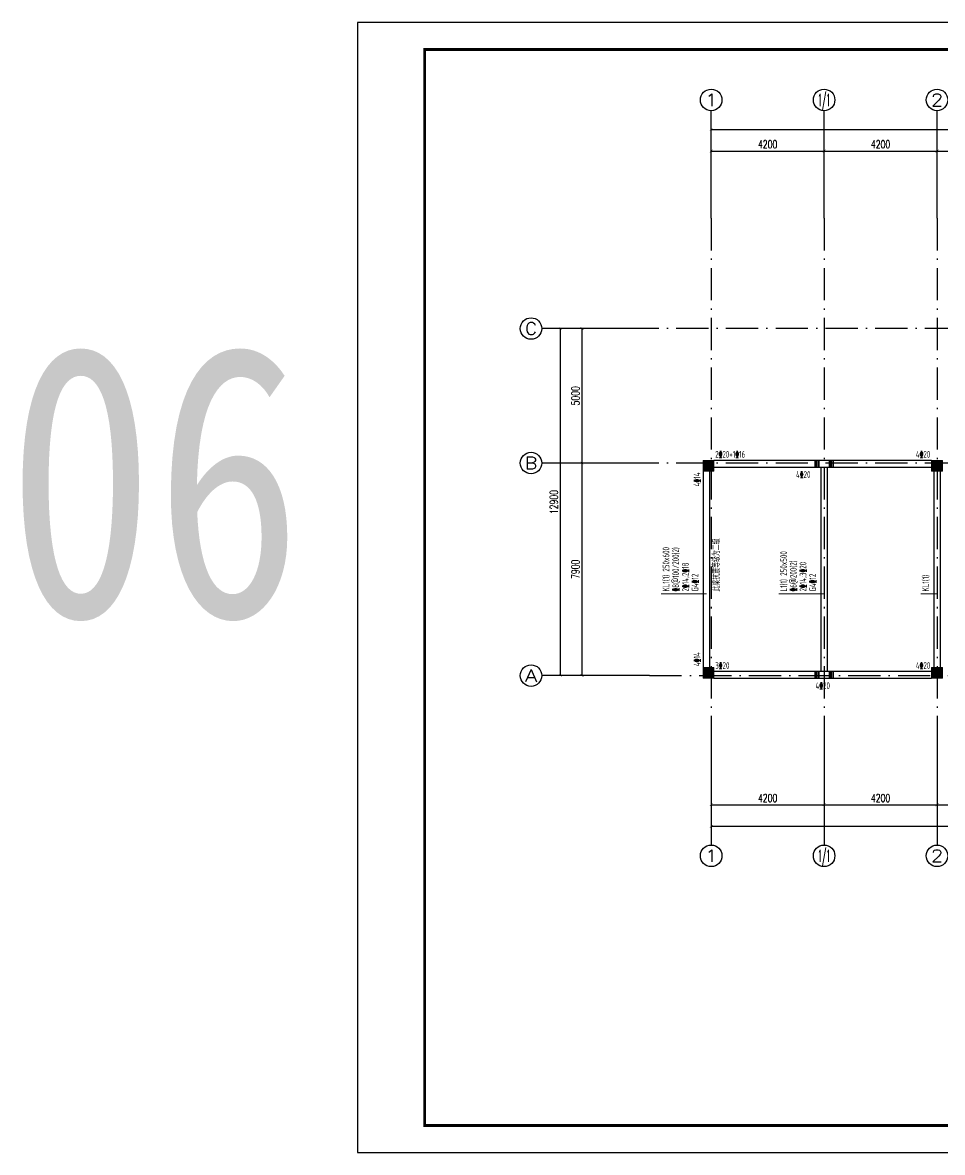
# Model space of a CAD drawing. Extents: x 169490 to 7584583, y -2399407 to 1374371.
# Drawn here: x 2834038 to 2868247, y 813191 to 855191 of the extents above; entities that cross this region are included whole.
import ezdxf
from ezdxf.enums import TextEntityAlignment as Align

# ---------------------------------------------------------------- set-up
doc = ezdxf.new("R2010")
doc.units = 0
doc.header["$LTSCALE"] = 100
doc.linetypes.add('D3轴线点划线', pattern=[18.5, 12, -3, 0.5, -3])
doc.layers.get('0').update_dxf_attribs({"linetype": 'CONTINUOUS'})
doc.layers.get('DEFPOINTS').update_dxf_attribs({"linetype": 'CONTINUOUS'})
for name, color, linetype in [('AXIS', 3, 'CONTINUOUS'), ('AXIS_TEXT', 4, 'CONTINUOUS'), ('C-AXIS(轴号)', 3, 'CONTINUOUS'), ('C-AXIS-T(字)', 7, 'CONTINUOUS'), ('C-DOTE', 8, 'D3轴线点划线'), ('dsptext_col', 2, 'CONTINUOUS'), ('S-BEAM-LINE1', 4, 'CONTINUOUS'), ('S-COLU-HATCH', 251, 'CONTINUOUS'), ('TEXT', 7, 'CONTINUOUS'), ('图框', 140, 'CONTINUOUS')]:
    doc.layers.add(name, color=color, linetype=linetype)
for name, color, linetype, lineweight in [('S-COLU-LINE1', 6, 'CONTINUOUS', 18), ('梁原位标注', 7, 'CONTINUOUS', 18), ('梁标注引线', 2, 'CONTINUOUS', 18), ('梁附加箍筋', 1, 'CONTINUOUS', 35)]:
    doc.layers.add(name, color=color, linetype=linetype, lineweight=lineweight)
doc.styles.add('_TCH_AXIS', font='COMPLEX', dxfattribs={"bigfont": 'GBCBIG'})
doc.styles.add('_TCH_DIM_T3', font='SIMPLEX.shx', dxfattribs={"width": 0.705882, "bigfont": 'GBCBIG.shx'})
doc.styles.add('BW_Rein', font='Tssdeng.shx', dxfattribs={"width": 0.7, "bigfont": 'hztxt.shx'})
doc.styles.add('COMPLEX', font='COMPLEX')
doc.styles.add('黑体', font='simhei.ttf', dxfattribs={"width": 0.7})
doc.dimstyles.new('_TCH_ARCH&&100', dxfattribs={"dimtxt": 297.5, "dimasz": 100, "dimexe": 250, "dimexo": 300, "dimgap": 100, "dimtad": 1, "dimdec": 0, "dimzin": 0, "dimdsep": 46, "dimtxsty": '_TCH_DIM_T3', "dimblk": 'ARCHTICK', "dimcen": 0.09, "dimclrt": 7, "dimazin": 2, "dimtfac": 1, "dimtdec": 0, "dimtix": 1, "dimtmove": 2, "dimatfit": 3, "dimfxl": 1, "dimtolj": 1, "dimtzin": 0, "dimarcsym": 0})

# ---------------------------------------------------------------- blocks, each defined once
blk = doc.blocks.new('_ARCHTICK')
at = {"const_width": 0.15}
blk.add_lwpolyline([(-0.5, -0.5), (0.5, 0.5)], dxfattribs=at)
blk = doc.blocks.new('*D2052')
at = {"layer": 'AXIS', "color": 0, "lineweight": -2, "transparency": 16777216}
for p, q in [((2859647, 848217), (2859647, 851467)), ((2901647, 848217), (2901647, 851467)), ((2859647, 851217), (2901647, 851217))]:
    blk.add_line(p, q, dxfattribs=at)
at = {"layer": 'DEFPOINTS', "color": 0, "transparency": 16777216}
for p in [(2901647, 851217), (2859647, 847917), (2901647, 847917)]:
    blk.add_point(p, dxfattribs=at)
at = {"layer": 'AXIS', "color": 0, "lineweight": -2, "transparency": 16777216, "xscale": 100, "yscale": 100, "zscale": 100, "rotation": 180}
blk.add_blockref('_ARCHTICK', (2859647, 851217), dxfattribs=at)
at = {"layer": 'AXIS', "color": 0, "lineweight": -2, "transparency": 16777216, "xscale": 100, "yscale": 100, "zscale": 100}
blk.add_blockref('_ARCHTICK', (2901647, 851217), dxfattribs=at)
at = {"layer": 'AXIS', "color": 7, "transparency": 16777216, "insert": (2880647, 851466), "char_height": 297.5, "attachment_point": 5, "style": '_TCH_DIM_T3'}
blk.add_mtext('\\A1;42000', dxfattribs=at)
blk = doc.blocks.new('*D2053')
at = {"layer": 'AXIS', "color": 0, "lineweight": -2, "transparency": 16777216}
for p, q in [((2859647, 848217), (2859647, 850667)), ((2863847, 848217), (2863847, 850667)), ((2859647, 850417), (2863847, 850417))]:
    blk.add_line(p, q, dxfattribs=at)
at = {"layer": 'DEFPOINTS', "color": 0, "transparency": 16777216}
for p in [(2863847, 850417), (2859647, 847917), (2863847, 847917)]:
    blk.add_point(p, dxfattribs=at)
at = {"layer": 'AXIS', "color": 0, "lineweight": -2, "transparency": 16777216, "xscale": 100, "yscale": 100, "zscale": 100, "rotation": 180}
blk.add_blockref('_ARCHTICK', (2859647, 850417), dxfattribs=at)
at = {"layer": 'AXIS', "color": 0, "lineweight": -2, "transparency": 16777216, "xscale": 100, "yscale": 100, "zscale": 100}
blk.add_blockref('_ARCHTICK', (2863847, 850417), dxfattribs=at)
at = {"layer": 'AXIS', "color": 7, "transparency": 16777216, "insert": (2861747, 850666), "char_height": 297.5, "attachment_point": 5, "style": '_TCH_DIM_T3'}
blk.add_mtext('\\A1;4200', dxfattribs=at)
blk = doc.blocks.new('*D2054')
at = {"layer": 'AXIS', "color": 0, "lineweight": -2, "transparency": 16777216}
for p, q in [((2863847, 848217), (2863847, 850667)), ((2868047, 848217), (2868047, 850667)), ((2863847, 850417), (2868047, 850417))]:
    blk.add_line(p, q, dxfattribs=at)
at = {"layer": 'DEFPOINTS', "color": 0, "transparency": 16777216}
for p in [(2868047, 850417), (2863847, 847917), (2868047, 847917)]:
    blk.add_point(p, dxfattribs=at)
at = {"layer": 'AXIS', "color": 0, "lineweight": -2, "transparency": 16777216, "xscale": 100, "yscale": 100, "zscale": 100, "rotation": 180}
blk.add_blockref('_ARCHTICK', (2863847, 850417), dxfattribs=at)
at = {"layer": 'AXIS', "color": 0, "lineweight": -2, "transparency": 16777216, "xscale": 100, "yscale": 100, "zscale": 100}
blk.add_blockref('_ARCHTICK', (2868047, 850417), dxfattribs=at)
at = {"layer": 'AXIS', "color": 7, "transparency": 16777216, "insert": (2865947, 850666), "char_height": 297.5, "attachment_point": 5, "style": '_TCH_DIM_T3'}
blk.add_mtext('\\A1;4200', dxfattribs=at)
blk = doc.blocks.new('*D2055')
at = {"layer": 'AXIS', "color": 0, "lineweight": -2, "transparency": 16777216}
for p, q in [((2868047, 848217), (2868047, 850667)), ((2872247, 848217), (2872247, 850667)), ((2868047, 850417), (2872247, 850417))]:
    blk.add_line(p, q, dxfattribs=at)
at = {"layer": 'DEFPOINTS', "color": 0, "transparency": 16777216}
for p in [(2872247, 850417), (2868047, 847917), (2872247, 847917)]:
    blk.add_point(p, dxfattribs=at)
at = {"layer": 'AXIS', "color": 0, "lineweight": -2, "transparency": 16777216, "xscale": 100, "yscale": 100, "zscale": 100, "rotation": 180}
blk.add_blockref('_ARCHTICK', (2868047, 850417), dxfattribs=at)
at = {"layer": 'AXIS', "color": 0, "lineweight": -2, "transparency": 16777216, "xscale": 100, "yscale": 100, "zscale": 100}
blk.add_blockref('_ARCHTICK', (2872247, 850417), dxfattribs=at)
at = {"layer": 'AXIS', "color": 7, "transparency": 16777216, "insert": (2870147, 850666), "char_height": 297.5, "attachment_point": 5, "style": '_TCH_DIM_T3'}
blk.add_mtext('\\A1;4200', dxfattribs=at)
blk = doc.blocks.new('*D2063')
at = {"layer": 'AXIS', "color": 0, "lineweight": -2, "transparency": 16777216}
for p, q in [((2859647, 828317), (2859647, 825067)), ((2901647, 828317), (2901647, 825067)), ((2859647, 825317), (2901647, 825317))]:
    blk.add_line(p, q, dxfattribs=at)
at = {"layer": 'DEFPOINTS', "color": 0, "transparency": 16777216}
for p in [(2859647, 828617), (2901647, 828617), (2901647, 825317)]:
    blk.add_point(p, dxfattribs=at)
at = {"layer": 'AXIS', "color": 0, "lineweight": -2, "transparency": 16777216, "xscale": 100, "yscale": 100, "zscale": 100, "rotation": 180}
blk.add_blockref('_ARCHTICK', (2859647, 825317), dxfattribs=at)
at = {"layer": 'AXIS', "color": 0, "lineweight": -2, "transparency": 16777216, "xscale": 100, "yscale": 100, "zscale": 100}
blk.add_blockref('_ARCHTICK', (2901647, 825317), dxfattribs=at)
at = {"layer": 'AXIS', "color": 7, "transparency": 16777216, "insert": (2880647, 825566), "char_height": 297.5, "attachment_point": 5, "style": '_TCH_DIM_T3'}
blk.add_mtext('\\A1;42000', dxfattribs=at)
blk = doc.blocks.new('*D2064')
at = {"layer": 'AXIS', "color": 0, "lineweight": -2, "transparency": 16777216}
for p, q in [((2859647, 828317), (2859647, 825867)), ((2863847, 828317), (2863847, 825867)), ((2859647, 826117), (2863847, 826117))]:
    blk.add_line(p, q, dxfattribs=at)
at = {"layer": 'DEFPOINTS', "color": 0, "transparency": 16777216}
for p in [(2859647, 828617), (2863847, 828617), (2863847, 826117)]:
    blk.add_point(p, dxfattribs=at)
at = {"layer": 'AXIS', "color": 0, "lineweight": -2, "transparency": 16777216, "xscale": 100, "yscale": 100, "zscale": 100, "rotation": 180}
blk.add_blockref('_ARCHTICK', (2859647, 826117), dxfattribs=at)
at = {"layer": 'AXIS', "color": 0, "lineweight": -2, "transparency": 16777216, "xscale": 100, "yscale": 100, "zscale": 100}
blk.add_blockref('_ARCHTICK', (2863847, 826117), dxfattribs=at)
at = {"layer": 'AXIS', "color": 7, "transparency": 16777216, "insert": (2861747, 826366), "char_height": 297.5, "attachment_point": 5, "style": '_TCH_DIM_T3'}
blk.add_mtext('\\A1;4200', dxfattribs=at)
blk = doc.blocks.new('*D2065')
at = {"layer": 'AXIS', "color": 0, "lineweight": -2, "transparency": 16777216}
for p, q in [((2863847, 828317), (2863847, 825867)), ((2868047, 828317), (2868047, 825867)), ((2863847, 826117), (2868047, 826117))]:
    blk.add_line(p, q, dxfattribs=at)
at = {"layer": 'DEFPOINTS', "color": 0, "transparency": 16777216}
for p in [(2863847, 828617), (2868047, 828617), (2868047, 826117)]:
    blk.add_point(p, dxfattribs=at)
at = {"layer": 'AXIS', "color": 0, "lineweight": -2, "transparency": 16777216, "xscale": 100, "yscale": 100, "zscale": 100, "rotation": 180}
blk.add_blockref('_ARCHTICK', (2863847, 826117), dxfattribs=at)
at = {"layer": 'AXIS', "color": 0, "lineweight": -2, "transparency": 16777216, "xscale": 100, "yscale": 100, "zscale": 100}
blk.add_blockref('_ARCHTICK', (2868047, 826117), dxfattribs=at)
at = {"layer": 'AXIS', "color": 7, "transparency": 16777216, "insert": (2865947, 826366), "char_height": 297.5, "attachment_point": 5, "style": '_TCH_DIM_T3'}
blk.add_mtext('\\A1;4200', dxfattribs=at)
blk = doc.blocks.new('*D2066')
at = {"layer": 'AXIS', "color": 0, "lineweight": -2, "transparency": 16777216}
for p, q in [((2868047, 828317), (2868047, 825867)), ((2872247, 828317), (2872247, 825867)), ((2868047, 826117), (2872247, 826117))]:
    blk.add_line(p, q, dxfattribs=at)
at = {"layer": 'DEFPOINTS', "color": 0, "transparency": 16777216}
for p in [(2868047, 828617), (2872247, 828617), (2872247, 826117)]:
    blk.add_point(p, dxfattribs=at)
at = {"layer": 'AXIS', "color": 0, "lineweight": -2, "transparency": 16777216, "xscale": 100, "yscale": 100, "zscale": 100, "rotation": 180}
blk.add_blockref('_ARCHTICK', (2868047, 826117), dxfattribs=at)
at = {"layer": 'AXIS', "color": 0, "lineweight": -2, "transparency": 16777216, "xscale": 100, "yscale": 100, "zscale": 100}
blk.add_blockref('_ARCHTICK', (2872247, 826117), dxfattribs=at)
at = {"layer": 'AXIS', "color": 7, "transparency": 16777216, "insert": (2870147, 826366), "char_height": 297.5, "attachment_point": 5, "style": '_TCH_DIM_T3'}
blk.add_mtext('\\A1;4200', dxfattribs=at)
blk = doc.blocks.new('*D2077')
at = {"layer": 'AXIS', "color": 0, "lineweight": -2, "transparency": 16777216}
for p, q in [((2857047, 843817), (2853797, 843817)), ((2854047, 830917), (2854047, 843817)), ((2857047, 830917), (2853797, 830917))]:
    blk.add_line(p, q, dxfattribs=at)
at = {"layer": 'DEFPOINTS', "color": 0, "transparency": 16777216}
for p in [(2854047, 843817), (2857347, 843817), (2857347, 830917)]:
    blk.add_point(p, dxfattribs=at)
at = {"layer": 'AXIS', "color": 0, "lineweight": -2, "transparency": 16777216, "xscale": 100, "yscale": 100, "zscale": 100}
for p, rotation in [((2854047, 843817), 90), ((2854047, 830917), 270)]:
    blk.add_blockref('_ARCHTICK', p, dxfattribs=dict(at, rotation=rotation))
at = {"layer": 'AXIS', "color": 7, "transparency": 16777216, "insert": (2853799, 837367), "char_height": 297.5, "attachment_point": 5, "rotation": 90, "style": '_TCH_DIM_T3'}
blk.add_mtext('\\A1;12900', dxfattribs=at)
blk = doc.blocks.new('*D2078')
at = {"layer": 'AXIS', "color": 0, "lineweight": -2, "transparency": 16777216}
for p, q in [((2857047, 843817), (2854597, 843817)), ((2854847, 838817), (2854847, 843817)), ((2857047, 838817), (2854597, 838817))]:
    blk.add_line(p, q, dxfattribs=at)
at = {"layer": 'DEFPOINTS', "color": 0, "transparency": 16777216}
for p in [(2854847, 843817), (2857347, 843817), (2857347, 838817)]:
    blk.add_point(p, dxfattribs=at)
at = {"layer": 'AXIS', "color": 0, "lineweight": -2, "transparency": 16777216, "xscale": 100, "yscale": 100, "zscale": 100}
for p, rotation in [((2854847, 843817), 90), ((2854847, 838817), 270)]:
    blk.add_blockref('_ARCHTICK', p, dxfattribs=dict(at, rotation=rotation))
at = {"layer": 'AXIS', "color": 7, "transparency": 16777216, "insert": (2854599, 841317), "char_height": 297.5, "attachment_point": 5, "rotation": 90, "style": '_TCH_DIM_T3'}
blk.add_mtext('\\A1;5000', dxfattribs=at)
blk = doc.blocks.new('*D2079')
at = {"layer": 'AXIS', "color": 0, "lineweight": -2, "transparency": 16777216}
for p, q in [((2857047, 838817), (2854597, 838817)), ((2854847, 830917), (2854847, 838817)), ((2857047, 830917), (2854597, 830917))]:
    blk.add_line(p, q, dxfattribs=at)
at = {"layer": 'DEFPOINTS', "color": 0, "transparency": 16777216}
for p in [(2854847, 838817), (2857347, 838817), (2857347, 830917)]:
    blk.add_point(p, dxfattribs=at)
at = {"layer": 'AXIS', "color": 0, "lineweight": -2, "transparency": 16777216, "xscale": 100, "yscale": 100, "zscale": 100}
for p, rotation in [((2854847, 838817), 90), ((2854847, 830917), 270)]:
    blk.add_blockref('_ARCHTICK', p, dxfattribs=dict(at, rotation=rotation))
at = {"layer": 'AXIS', "color": 7, "transparency": 16777216, "insert": (2854599, 834867), "char_height": 297.5, "attachment_point": 5, "rotation": 90, "style": '_TCH_DIM_T3'}
blk.add_mtext('\\A1;7900', dxfattribs=at)
blk = doc.blocks.new('_AXISO')
blk.add_circle((0, 0), 0.5)
at = {"layer": 'AXIS_TEXT', "style": 'COMPLEX', "width": 1.041667}
blk.add_attdef('A', text='', height=0.56, dxfattribs=at).set_placement((-0.25, -0.28), (0.25, -0.28), align=Align.FIT)

msp = doc.modelspace()

# ---------------------------------------------------------------- hatches: boundary and pattern name
at = {"layer": 'S-COLU-HATCH', "ltscale": 10}
h = msp.add_hatch(color=256, dxfattribs=at)
h.dxf.hatch_style = 1
h.paths.add_polyline_path([(2859347.5, 838916.9), (2859747.5, 838916.9), (2859747.5, 838516.9), (2859347.5, 838516.9)])
h = msp.add_hatch(color=256, dxfattribs=at)
h.dxf.hatch_style = 1
h.paths.add_polyline_path([(2867847.5, 838916.9), (2868247.5, 838916.9), (2868247.5, 838516.9), (2867847.5, 838516.9)])
h = msp.add_hatch(color=256, dxfattribs=at)
h.dxf.hatch_style = 1
h.paths.add_polyline_path([(2859347.5, 831216.9), (2859747.5, 831216.9), (2859747.5, 830816.9), (2859347.5, 830816.9)])
h = msp.add_hatch(color=256, dxfattribs=at)
h.dxf.hatch_style = 1
h.paths.add_polyline_path([(2867847.5, 831216.9), (2868247.5, 831216.9), (2868247.5, 830816.9), (2867847.5, 830816.9)])

# ---------------------------------------------------------------- linework, layer by layer
at = {"layer": 'C-AXIS(轴号)'}
for p, q in [((2859647.5, 847916.9), (2859647.5, 851916.9)), ((2863847.5, 847916.9), (2863847.5, 851916.9)), ((2868047.5, 847916.9), (2868047.5, 851916.9)), ((2857347.5, 843816.9), (2853347.5, 843816.9)), ((2857347.5, 838816.9), (2853347.5, 838816.9)), ((2857347.5, 830916.9), (2853347.5, 830916.9)), ((2859647.5, 828616.9), (2859647.5, 824616.9)), ((2863847.5, 828616.9), (2863847.5, 824616.9)), ((2868047.5, 828616.9), (2868047.5, 824616.9))]:
    msp.add_line(p, q, dxfattribs=at)
at = {"layer": 'C-DOTE'}
for p, q in [((2859647.5, 847916.9), (2859647.5, 828616.9)), ((2863847.5, 847916.9), (2863847.5, 828616.9)), ((2868047.5, 847916.9), (2868047.5, 828616.9)), ((2903947.5, 843816.9), (2857347.5, 843816.9)), ((2903947.5, 838816.9), (2857347.5, 838816.9)), ((2857347.5, 830916.9), (2903947.5, 830916.9))]:
    msp.add_line(p, q, dxfattribs=at)
at = {"layer": 'dsptext_col', "ltscale": 10}
msp.add_lwpolyline([(2848994.3, 854191.4), (2912794.3, 854191.4), (2912794.3, 814191.4), (2848994.3, 814191.4)], close=True, dxfattribs=at)
at = {"layer": 'S-BEAM-LINE1'}
for p, q in [((2863847.5, 838916.9), (2859747.5, 838916.9)), ((2867847.5, 838916.9), (2863847.5, 838916.9)), ((2859347.5, 838516.9), (2859347.5, 831216.9)), ((2859597.5, 831216.9), (2859597.5, 838516.9)), ((2859747.5, 838666.9), (2863847.4, 838666.9)), ((2863722.5, 838666.9), (2863722.5, 831066.9)), ((2863847.5, 838666.9), (2867847.5, 838666.9)), ((2863972.5, 831066.9), (2863972.5, 838666.9)), ((2867922.5, 838516.9), (2867922.5, 831216.9)), ((2868172.5, 831216.9), (2868172.5, 838516.9)), ((2863847.4, 831066.9), (2859747.5, 831066.9)), ((2859747.5, 830816.9), (2863847.5, 830816.9)), ((2867847.5, 831066.9), (2863847.5, 831066.9)), ((2863847.5, 830816.9), (2867847.5, 830816.9))]:
    msp.add_line(p, q, dxfattribs=at)
at = {"layer": 'S-COLU-LINE1'}
for points in [[(2859347.5, 838916.9), (2859747.5, 838916.9), (2859747.5, 838516.9), (2859347.5, 838516.9)], [(2867847.5, 838916.9), (2868247.5, 838916.9), (2868247.5, 838516.9), (2867847.5, 838516.9)], [(2859347.5, 831216.9), (2859747.5, 831216.9), (2859747.5, 830816.9), (2859347.5, 830816.9)], [(2867847.5, 831216.9), (2868247.5, 831216.9), (2868247.5, 830816.9), (2867847.5, 830816.9)]]:
    msp.add_lwpolyline(points, close=True, dxfattribs=at)
at = {"layer": '图框'}
msp.add_lwpolyline([(2846494.3, 813191.4), (2920794.3, 813191.4), (2920794.3, 855191.4), (2846494.3, 855191.4)], close=True, dxfattribs=at)
at = {"layer": '图框', "const_width": 100}
msp.add_lwpolyline([(2848994.3, 814191.4), (2919794.3, 814191.4), (2919794.3, 854191.4), (2848994.3, 854191.4)], close=True, dxfattribs=at)
at = {"layer": '梁标注引线'}
for p, q in [((2859472.5, 833962.1), (2857792.5, 833962.1)), ((2863847.5, 833962.1), (2862167.5, 833962.1)), ((2868047.5, 833962.1), (2867447.5, 833962.1))]:
    msp.add_line(p, q, dxfattribs=at)
at = {"layer": '梁附加箍筋', "lineweight": 35}
for p, q in [((2863512.5, 838666.9), (2863512.5, 838916.9)), ((2863582.5, 838666.9), (2863582.5, 838916.9)), ((2863652.5, 838666.9), (2863652.5, 838916.9)), ((2864042.5, 838666.9), (2864042.5, 838916.9)), ((2864112.5, 838666.9), (2864112.5, 838916.9)), ((2864182.5, 838666.9), (2864182.5, 838916.9)), ((2863512.5, 830816.9), (2863512.5, 831066.9)), ((2863582.5, 830816.9), (2863582.5, 831066.9)), ((2863652.5, 830816.9), (2863652.5, 831066.9)), ((2864042.5, 830816.9), (2864042.5, 831066.9)), ((2864112.5, 830816.9), (2864112.5, 831066.9)), ((2864182.5, 830816.9), (2864182.5, 831066.9))]:
    msp.add_line(p, q, dxfattribs=at)

# ---------------------------------------------------------------- block references
at = {"layer": 'C-AXIS(轴号)'}
ref = msp.add_blockref('_AXISO', (2859647.5, 852316.9), dxfattribs=dict(at, xscale=800, yscale=800, zscale=800))
ref.add_attrib('A', '1', dxfattribs={"layer": 'C-AXIS-T(字)', "height": 452.5, "style": '_TCH_AXIS', "width": 2.333333}).set_placement((2859421.2, 852090.6), (2859873.7, 852090.6), align=Align.FIT)
ref = msp.add_blockref('_AXISO', (2863847.5, 852316.9), dxfattribs=dict(at, xscale=800, yscale=800, zscale=800))
ref.add_attrib('A', '1/1', dxfattribs={"layer": 'C-AXIS-T(字)', "height": 452.55, "style": '_TCH_AXIS', "width": 0.456522}).set_placement((2863621.2, 852090.6), (2864073.7, 852090.6), align=Align.FIT)
ref = msp.add_blockref('_AXISO', (2868047.5, 852316.9), dxfattribs=dict(at, xscale=800, yscale=800, zscale=800))
ref.add_attrib('A', '2', dxfattribs={"layer": 'C-AXIS-T(字)', "height": 452.5, "style": '_TCH_AXIS', "width": 1.5}).set_placement((2867821.2, 852090.6), (2868273.7, 852090.6), align=Align.FIT)
ref = msp.add_blockref('_AXISO', (2852947.5, 843816.9), dxfattribs=dict(at, xscale=800, yscale=800, zscale=800))
ref.add_attrib('A', 'C', dxfattribs={"layer": 'C-AXIS-T(字)', "height": 452.5, "style": '_TCH_AXIS', "width": 1.4}).set_placement((2852721.2, 843590.6), (2853173.7, 843590.6), align=Align.FIT)
ref = msp.add_blockref('_AXISO', (2852947.5, 838816.9), dxfattribs=dict(at, xscale=800, yscale=800, zscale=800))
ref.add_attrib('A', 'B', dxfattribs={"layer": 'C-AXIS-T(字)', "height": 452.5, "style": '_TCH_AXIS', "width": 1.235294}).set_placement((2852721.2, 838590.6), (2853173.7, 838590.6), align=Align.FIT)
ref = msp.add_blockref('_AXISO', (2852947.5, 830916.9), dxfattribs=dict(at, xscale=800, yscale=800, zscale=800))
ref.add_attrib('A', 'A', dxfattribs={"layer": 'C-AXIS-T(字)', "height": 452.5, "style": '_TCH_AXIS', "width": 1.166667}).set_placement((2852721.2, 830690.6), (2853173.7, 830690.6), align=Align.FIT)
ref = msp.add_blockref('_AXISO', (2859647.5, 824216.9), dxfattribs=dict(at, xscale=800, yscale=800, zscale=800))
ref.add_attrib('A', '1', dxfattribs={"layer": 'C-AXIS-T(字)', "height": 452.5, "style": '_TCH_AXIS', "width": 2.333333}).set_placement((2859421.2, 823990.6), (2859873.7, 823990.6), align=Align.FIT)
ref = msp.add_blockref('_AXISO', (2863847.5, 824216.9), dxfattribs=dict(at, xscale=800, yscale=800, zscale=800))
ref.add_attrib('A', '1/1', dxfattribs={"layer": 'C-AXIS-T(字)', "height": 452.55, "style": '_TCH_AXIS', "width": 0.456522}).set_placement((2863621.2, 823990.6), (2864073.7, 823990.6), align=Align.FIT)
ref = msp.add_blockref('_AXISO', (2868047.5, 824216.9), dxfattribs=dict(at, xscale=800, yscale=800, zscale=800))
ref.add_attrib('A', '2', dxfattribs={"layer": 'C-AXIS-T(字)', "height": 452.5, "style": '_TCH_AXIS', "width": 1.5}).set_placement((2867821.2, 823990.6), (2868273.7, 823990.6), align=Align.FIT)

# ---------------------------------------------------------------- texts
at = {"layer": 'TEXT', "color": 1, "style": '黑体', "width": 0.8}
msp.add_text('06', height=10094.18, dxfattribs=at).set_placement((2833455.6, 833106.1))
at = {"layer": '梁原位标注', "style": 'BW_Rein', "width": 0.65}
for s, p in [('2%%13220+1%%13216', (2859797.5, 839016.9)), ('3%%13220', (2859797.5, 831166.9))]:
    msp.add_text(s, height=250, dxfattribs=at).set_placement(p)
for p in [(2867797.5, 839016.9), (2867797.5, 831166.9)]:
    msp.add_text('4%%13220', height=250, dxfattribs=at).set_placement(p, align=Align.RIGHT)
msp.add_text('4%%13214', height=250, rotation=90, dxfattribs=at).set_placement((2859247.5, 838466.9), align=Align.RIGHT)
for p in [(2863073, 838266.9), (2863797.5, 830416.9)]:
    msp.add_text('4%%13220', height=250, dxfattribs=at).set_placement(p, align=Align.CENTER)
msp.add_text('4%%13214', height=250, rotation=90, dxfattribs=at).set_placement((2859247.5, 831266.9))
at = {"layer": '梁标注引线', "color": 3, "style": 'BW_Rein', "width": 0.65}
for s, p in [('KL1(1) 250x600', (2858092.5, 834042.1)), ('L1(1) 250x500', (2862467.5, 834042.1)), ('KL1(1)', (2867747.5, 834042.1))]:
    msp.add_text(s, height=250, rotation=90, dxfattribs=at).set_placement(p)
at = {"layer": '梁标注引线', "style": 'BW_Rein', "width": 0.65}
for s, p in [('%%1328@100/200(2)', (2858452.5, 834042.1)), ('2%%13214;2%%13218', (2858812.5, 834042.1)), ('%%1326@200(2)', (2862827.5, 834042.1)), ('2%%13214;3%%13220', (2863187.5, 834042.1)), ('G4%%13212', (2859172.5, 834042.1)), ('G4%%13212', (2863547.5, 834042.1))]:
    msp.add_text(s, height=250, rotation=90, dxfattribs=at).set_placement(p)
at = {"layer": '梁标注引线', "color": 1, "style": 'BW_Rein', "width": 0.65}
msp.add_text('此梁抗震等级为二级', height=250, rotation=90, dxfattribs=at).set_placement((2859969.9, 834042.1))

# ---------------------------------------------------------------- dimensions: what is measured, and where the dimension line sits
at = {"layer": 'AXIS'}
for p1, p2, distance, picture, middle in [((2859647.5, 847916.9), (2901647.5, 847916.9), 3300, '*D2052', (2880647.5, 851465.7)), ((2859647.5, 847916.9), (2863847.5, 847916.9), 2500, '*D2053', (2861747.5, 850665.7)), ((2863847.5, 847916.9), (2868047.5, 847916.9), 2500, '*D2054', (2865947.5, 850665.7)), ((2868047.5, 847916.9), (2872247.5, 847916.9), 2500, '*D2055', (2870147.5, 850665.7)), ((2857347.5, 830916.9), (2857347.5, 843816.9), 3300, '*D2077', (2853798.7, 837366.9)), ((2857347.5, 838816.9), (2857347.5, 843816.9), 2500, '*D2078', (2854598.7, 841316.9)), ((2857347.5, 830916.9), (2857347.5, 838816.9), 2500, '*D2079', (2854598.7, 834866.9)), ((2859647.5, 828616.9), (2901647.5, 828616.9), -3300, '*D2063', (2880647.5, 825565.7)), ((2859647.5, 828616.9), (2863847.5, 828616.9), -2500, '*D2064', (2861747.5, 826365.7)), ((2863847.5, 828616.9), (2868047.5, 828616.9), -2500, '*D2065', (2865947.5, 826365.7)), ((2868047.5, 828616.9), (2872247.5, 828616.9), -2500, '*D2066', (2870147.5, 826365.7))]:
    dim = msp.add_aligned_dim(p1=p1, p2=p2, distance=distance, dimstyle='_TCH_ARCH&&100', dxfattribs=at)
    dim.commit()
    dim.dimension.update_dxf_attribs({"geometry": picture, "text_midpoint": middle})

doc.saveas('drawing.dxf')
